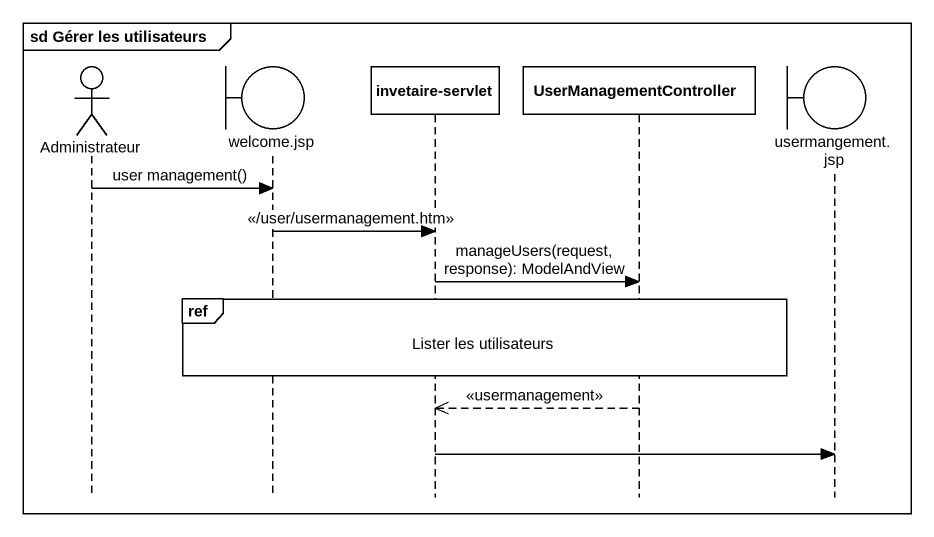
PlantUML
@startuml
mainframe sd Gérer les utilisateurs
hide footbox
actor Administrateur
boundary "welcome.jsp" as welcome_jsp
participant "invetaire-servlet" as invetaire_servlet
participant UserManagementController
boundary "usermangement.jsp" as usermangement_jsp

Administrateur -> welcome_jsp : user management()
welcome_jsp -> invetaire_servlet : <</user/usermanagement.htm>>
invetaire_servlet -> UserManagementController : manageUsers(request, response): ModelAndView
ref over welcome_jsp, invetaire_servlet, UserManagementController : Lister les utilisateurs
UserManagementController -->> invetaire_servlet : <<usermanagement>>
invetaire_servlet -> usermangement_jsp
@enduml
